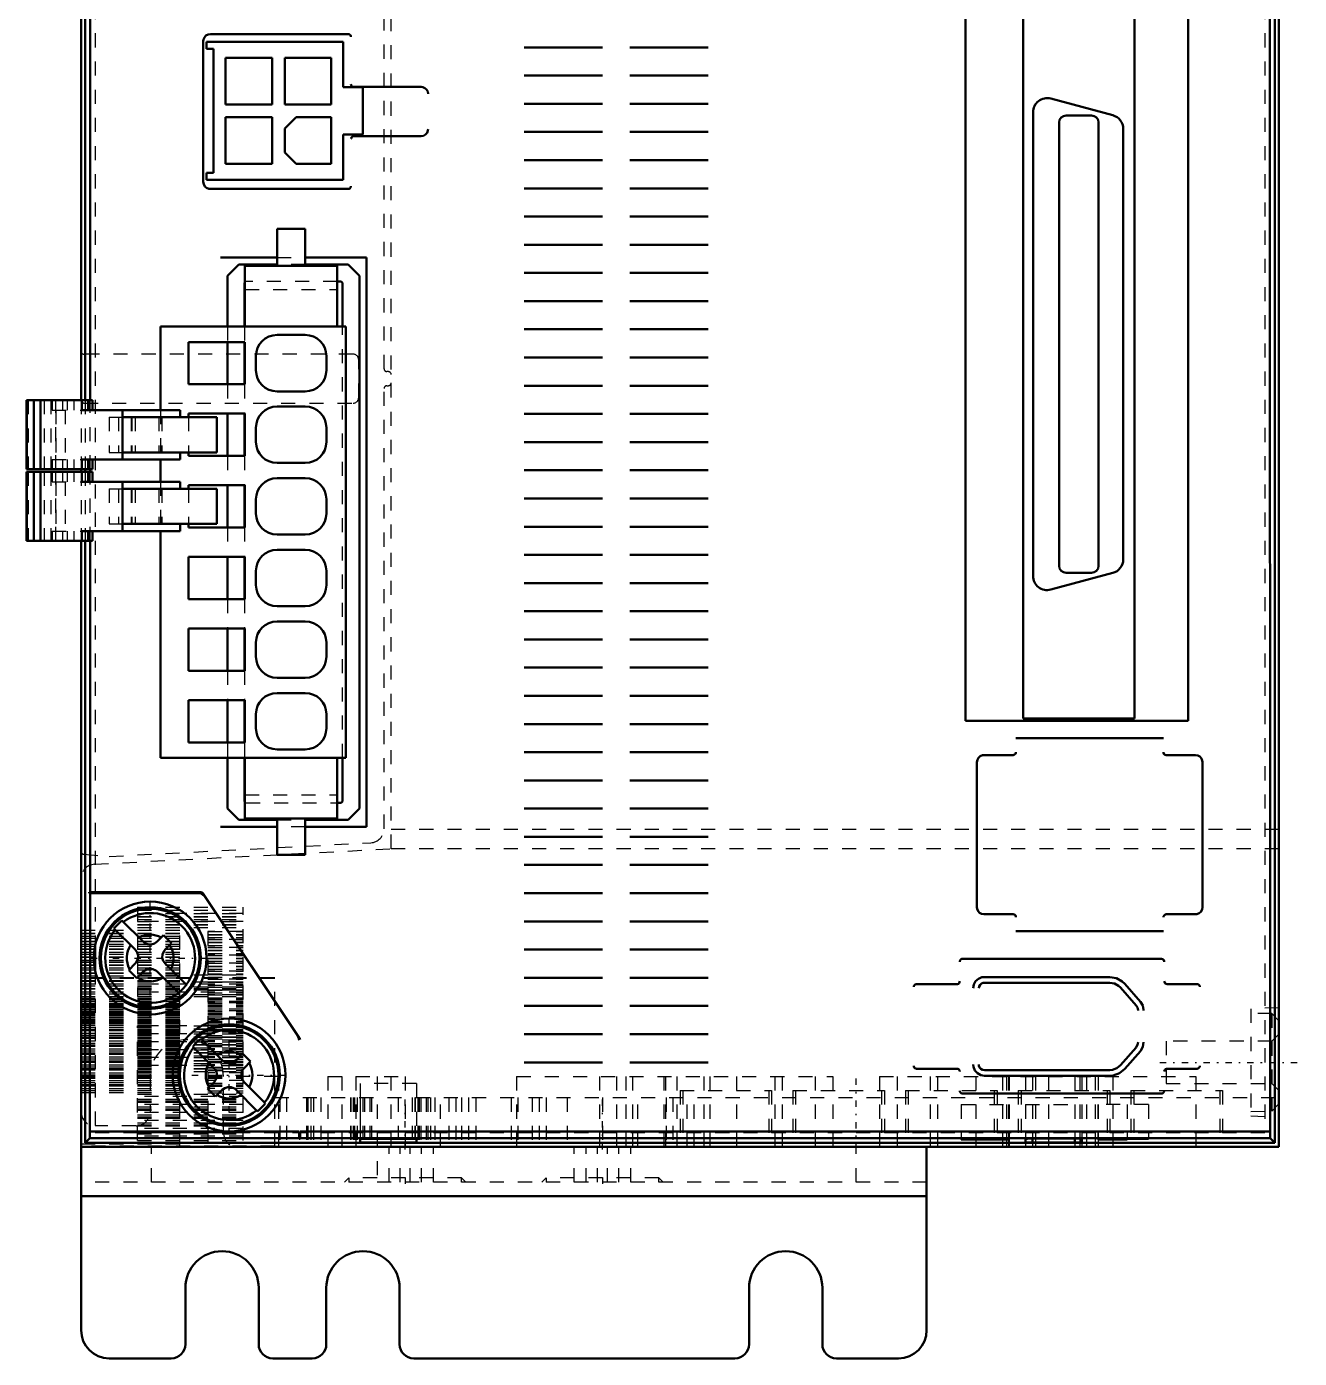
# Model space of a CAD drawing. Header units: millimetres. Extents: x 0 to 304, y 0 to 394.
# Drawn here: x 0 to 90.3, y 214.2 to 308.6 of the extents above; entities that cross this region are included whole.
import ezdxf

# ---------------------------------------------------------------- set-up
doc = ezdxf.new("R2010")
doc.units = ezdxf.units.MM
doc.linetypes.add('Center', pattern=[1.5, 0.45, -0.5, 0.05, -0.5])
doc.linetypes.add('Dashed', pattern=[2, 1, -1])
for name, color, linetype, lineweight in [('AM_4', 7, 'Continuous', 50), ('AM_6', 2, 'Continuous', 35), ('AM_7', 7, 'Center', 25), ('AM_9', 6, 'Dashed', 25)]:
    doc.layers.add(name, color=color, linetype=linetype, lineweight=lineweight)

# ---------------------------------------------------------------- blocks, each defined once
blk = doc.blocks.new('3_MDDLN45SE_0_in_MDDLN45SE_1100')
at = {"layer": 'AM_4'}
for p, q in [((3.866, 392.159), (3.866, 282.129)), ((4.162, 378.863), (4.162, 282.129)), ((88.57, 378.863), (88.57, 229.455)), ((88.866, 379.159), (88.866, 229.159)), ((4.52, 282.129), (4.511, 353.722)), ((88.221, 353.722), (88.235, 230.261)), ((66.626, 259.382), (66.626, 312.882)), ((82.426, 312.882), (82.426, 259.382)), ((70.716, 312.339), (70.716, 259.559)), ((78.616, 259.559), (78.616, 312.339)), ((22.816, 308.104), (13.038, 308.104)), ((12.538, 307.604), (12.538, 297.614)), ((22.466, 307.559), (12.766, 307.559)), ((12.766, 307.559), (12.766, 307.059)), ((12.766, 307.059), (13.266, 307.059)), ((13.266, 307.059), (13.266, 298.259)), ((22.466, 304.349), (22.466, 307.559)), ((40.856, 307.159), (35.316, 307.159)), ((48.356, 307.159), (42.816, 307.159)), ((14.116, 306.409), (14.116, 303.109)), ((17.416, 306.409), (14.116, 306.409)), ((17.416, 303.109), (17.416, 306.409)), ((21.616, 306.409), (18.316, 306.409)), ((18.316, 306.409), (18.316, 303.109)), ((21.616, 303.109), (21.616, 306.409)), ((35.316, 305.159), (40.856, 305.159)), ((42.816, 305.159), (48.356, 305.159)), ((23.866, 304.349), (22.466, 304.349)), ((27.994, 304.354), (23.216, 304.354)), ((23.866, 300.969), (23.866, 304.349)), ((77.075, 302.343), (72.675, 303.522)), ((14.116, 303.109), (17.416, 303.109)), ((18.316, 303.109), (21.616, 303.109)), ((40.856, 303.159), (35.316, 303.159)), ((48.356, 303.159), (42.816, 303.159)), ((71.416, 302.556), (71.416, 269.662)), ((75.566, 302.329), (73.766, 302.329)), ((14.116, 302.209), (14.116, 298.909)), ((17.416, 302.209), (14.116, 302.209)), ((17.416, 298.909), (17.416, 302.209)), ((19.116, 302.209), (18.316, 301.409)), ((18.316, 301.409), (18.316, 299.709)), ((21.616, 302.209), (19.116, 302.209)), ((21.616, 298.909), (21.616, 302.209)), ((73.266, 301.829), (73.266, 270.389)), ((76.066, 270.389), (76.066, 301.829)), ((77.816, 270.841), (77.816, 301.377)), ((22.466, 297.759), (22.466, 300.969)), ((22.466, 300.969), (23.866, 300.969)), ((23.216, 300.863), (27.994, 300.863)), ((35.316, 301.159), (40.856, 301.159)), ((42.816, 301.159), (48.356, 301.159)), ((18.316, 299.709), (19.116, 298.909)), ((14.116, 298.909), (17.416, 298.909)), ((19.116, 298.909), (21.616, 298.909)), ((40.856, 299.159), (35.316, 299.159)), ((48.356, 299.159), (42.816, 299.159)), ((13.266, 298.259), (12.766, 298.259)), ((12.766, 298.259), (12.766, 297.759)), ((12.766, 297.759), (22.466, 297.759)), ((13.038, 297.114), (22.816, 297.114)), ((35.316, 297.159), (40.856, 297.159)), ((42.816, 297.159), (48.356, 297.159)), ((40.856, 295.159), (35.316, 295.159)), ((48.356, 295.159), (42.816, 295.159)), ((17.771, 294.279), (17.771, 291.657)), ((17.771, 294.279), (19.771, 294.279)), ((19.771, 294.279), (19.771, 291.657)), ((35.316, 293.159), (40.856, 293.159)), ((42.816, 293.159), (48.356, 293.159)), ((13.766, 292.259), (17.771, 292.259)), ((19.771, 292.259), (24.116, 292.259)), ((24.116, 292.259), (24.116, 251.859)), ((15.066, 291.759), (14.266, 290.959)), ((17.771, 291.759), (15.066, 291.759)), ((15.496, 291.657), (22.046, 291.657)), ((15.496, 291.657), (15.496, 287.359)), ((22.816, 291.759), (19.771, 291.759)), ((22.046, 291.657), (22.046, 287.359)), ((23.616, 290.959), (22.816, 291.759)), ((40.856, 291.159), (35.316, 291.159)), ((48.356, 291.159), (42.816, 291.159)), ((14.266, 290.959), (14.266, 287.359)), ((15.496, 290.489), (15.466, 290.459)), ((15.466, 290.459), (15.466, 287.359)), ((22.316, 290.559), (22.046, 290.559)), ((22.416, 290.459), (22.316, 290.559)), ((22.416, 287.359), (22.416, 290.459)), ((23.616, 253.159), (23.616, 290.959)), ((35.316, 289.159), (40.856, 289.159)), ((42.816, 289.159), (48.356, 289.159)), ((9.496, 287.359), (9.496, 281.429)), ((22.646, 287.359), (9.496, 287.359)), ((22.646, 256.759), (22.646, 287.359)), ((15.496, 286.259), (11.496, 286.259)), ((11.496, 286.259), (11.496, 283.259)), ((14.266, 286.259), (14.266, 283.259)), ((15.466, 286.259), (15.466, 283.259)), ((15.496, 283.259), (15.496, 286.259)), ((19.771, 286.759), (17.771, 286.759)), ((40.856, 287.159), (35.316, 287.159)), ((48.356, 287.159), (42.816, 287.159)), ((16.271, 285.259), (16.271, 284.259)), ((21.271, 284.259), (21.271, 285.259)), ((35.316, 285.159), (40.856, 285.159)), ((42.816, 285.159), (48.356, 285.159)), ((11.496, 283.259), (15.496, 283.259)), ((17.771, 282.759), (19.771, 282.759)), ((40.856, 283.159), (35.316, 283.159)), ((48.356, 283.159), (42.816, 283.159)), ((0, 282.129), (0, 277.229)), ((0, 282.129), (4.665, 282.129)), ((0.017, 282.129), (0.017, 277.229)), ((0.506, 282.129), (0.506, 277.229)), ((0.994, 282.129), (0.994, 277.229)), ((3.908, 282.129), (3.908, 281.429)), ((4.358, 282.129), (4.358, 281.429)), ((4.458, 282.129), (4.458, 281.429)), ((4.665, 281.429), (4.665, 282.129)), ((19.771, 281.679), (17.771, 281.679)), ((3.908, 281.429), (10.884, 281.429)), ((6.799, 281.429), (6.799, 277.929)), ((6.799, 280.929), (13.496, 280.929)), ((10.884, 281.429), (10.884, 280.929)), ((15.496, 281.179), (11.496, 281.179)), ((11.496, 281.179), (11.496, 280.929)), ((13.496, 280.929), (13.496, 278.429)), ((13.496, 280.929), (13.496, 278.429)), ((14.266, 281.179), (14.266, 278.179)), ((15.466, 281.179), (15.466, 278.179)), ((15.496, 278.179), (15.496, 281.179)), ((35.316, 281.159), (40.856, 281.159)), ((42.816, 281.159), (48.356, 281.159)), ((16.271, 280.179), (16.271, 279.179)), ((21.271, 279.179), (21.271, 280.179)), ((40.856, 279.159), (35.316, 279.159)), ((48.356, 279.159), (42.816, 279.159)), ((3.908, 277.929), (10.884, 277.929)), ((3.908, 277.929), (3.908, 277.229)), ((4.358, 277.929), (4.358, 277.229)), ((4.458, 277.929), (4.458, 277.229)), ((4.665, 277.229), (4.665, 277.929)), ((6.799, 278.429), (13.496, 278.429)), ((9.496, 277.929), (9.496, 276.349)), ((10.884, 278.429), (10.884, 277.929)), ((11.496, 278.429), (11.496, 278.179)), ((11.496, 278.179), (15.496, 278.179)), ((0, 277.229), (4.665, 277.229)), ((0, 277.049), (0, 272.149)), ((0, 277.049), (4.665, 277.049)), ((0.017, 277.049), (0.017, 272.149)), ((0.506, 277.049), (0.506, 272.149)), ((0.994, 277.049), (0.994, 272.149)), ((3.866, 277.229), (3.866, 277.049)), ((3.908, 277.049), (3.908, 276.349)), ((4.162, 277.229), (4.162, 277.049)), ((4.358, 277.049), (4.358, 276.349)), ((4.458, 277.049), (4.458, 276.349)), ((4.519, 277.049), (4.519, 277.229)), ((4.665, 276.349), (4.665, 277.049)), ((17.771, 277.679), (19.771, 277.679)), ((35.316, 277.159), (40.856, 277.159)), ((42.816, 277.159), (48.356, 277.159)), ((3.908, 276.349), (10.884, 276.349)), ((6.799, 276.349), (6.799, 272.849)), ((10.884, 276.349), (10.884, 275.849)), ((15.496, 276.099), (11.496, 276.099)), ((11.496, 276.099), (11.496, 275.849)), ((14.266, 276.099), (14.266, 273.099)), ((15.466, 276.099), (15.466, 273.099)), ((15.496, 273.099), (15.496, 276.099)), ((19.771, 276.599), (17.771, 276.599)), ((6.799, 275.849), (13.496, 275.849)), ((13.496, 275.849), (13.496, 273.349)), ((13.496, 275.849), (13.496, 273.349)), ((16.271, 275.099), (16.271, 274.099)), ((21.271, 274.099), (21.271, 275.099)), ((40.856, 275.159), (35.316, 275.159)), ((48.356, 275.159), (42.816, 275.159)), ((6.799, 273.349), (13.496, 273.349)), ((10.884, 273.349), (10.884, 272.849)), ((11.496, 273.349), (11.496, 273.099)), ((11.496, 273.099), (15.496, 273.099)), ((35.316, 273.159), (40.856, 273.159)), ((42.816, 273.159), (48.356, 273.159)), ((0, 272.149), (4.665, 272.149)), ((3.866, 272.149), (3.866, 216.159)), ((3.908, 272.849), (10.884, 272.849)), ((3.908, 272.849), (3.908, 272.149)), ((4.162, 272.149), (4.162, 229.455)), ((4.358, 272.849), (4.358, 272.149)), ((4.458, 272.849), (4.458, 272.149)), ((4.507, 247.229), (4.518, 272.149)), ((4.665, 272.149), (4.665, 272.849)), ((9.496, 272.849), (9.496, 256.759)), ((17.771, 272.599), (19.771, 272.599)), ((19.771, 271.519), (17.771, 271.519)), ((40.856, 271.159), (35.316, 271.159)), ((48.356, 271.159), (42.816, 271.159)), ((15.496, 271.019), (11.496, 271.019)), ((11.496, 271.019), (11.496, 268.019)), ((14.266, 271.019), (14.266, 268.019)), ((15.466, 271.019), (15.466, 268.019)), ((15.496, 268.019), (15.496, 271.019)), ((16.271, 270.019), (16.271, 269.019)), ((21.271, 269.019), (21.271, 270.019)), ((72.675, 268.696), (77.075, 269.875)), ((73.766, 269.889), (75.566, 269.889)), ((35.316, 269.159), (40.856, 269.159)), ((42.816, 269.159), (48.356, 269.159)), ((11.496, 268.019), (15.496, 268.019)), ((17.771, 267.519), (19.771, 267.519)), ((19.771, 266.439), (17.771, 266.439)), ((40.856, 267.159), (35.316, 267.159)), ((48.356, 267.159), (42.816, 267.159)), ((15.496, 265.939), (11.496, 265.939)), ((11.496, 265.939), (11.496, 262.939)), ((14.266, 265.939), (14.266, 262.939)), ((15.466, 265.939), (15.466, 262.939)), ((15.496, 262.939), (15.496, 265.939)), ((16.271, 264.939), (16.271, 263.939)), ((21.271, 263.939), (21.271, 264.939)), ((35.316, 265.159), (40.856, 265.159)), ((42.816, 265.159), (48.356, 265.159)), ((11.496, 262.939), (15.496, 262.939)), ((40.856, 263.159), (35.316, 263.159)), ((48.356, 263.159), (42.816, 263.159)), ((17.771, 262.439), (19.771, 262.439)), ((15.496, 260.859), (11.496, 260.859)), ((11.496, 260.859), (11.496, 257.859)), ((14.266, 260.859), (14.266, 257.859)), ((15.466, 260.859), (15.466, 257.859)), ((15.496, 257.859), (15.496, 260.859)), ((19.771, 261.359), (17.771, 261.359)), ((35.316, 261.159), (40.856, 261.159)), ((42.816, 261.159), (48.356, 261.159)), ((16.271, 259.859), (16.271, 258.859)), ((21.271, 258.859), (21.271, 259.859)), ((40.856, 259.159), (35.316, 259.159)), ((48.356, 259.159), (42.816, 259.159)), ((82.426, 259.382), (66.626, 259.382)), ((70.716, 259.559), (78.616, 259.559)), ((70.206, 258.159), (80.666, 258.159)), ((11.496, 257.859), (15.496, 257.859)), ((17.771, 257.359), (19.771, 257.359)), ((35.316, 257.159), (40.856, 257.159)), ((42.816, 257.159), (48.356, 257.159)), ((9.496, 256.759), (22.646, 256.759)), ((14.266, 256.759), (14.266, 253.159)), ((15.466, 256.759), (15.466, 253.659)), ((15.496, 256.759), (15.496, 252.457)), ((22.046, 256.759), (22.046, 252.457)), ((22.416, 253.659), (22.416, 256.759)), ((67.436, 246.159), (67.436, 256.459)), ((67.936, 256.959), (70.006, 256.959)), ((80.866, 256.959), (82.936, 256.959)), ((83.436, 256.459), (83.436, 246.159)), ((40.856, 255.159), (35.316, 255.159)), ((48.356, 255.159), (42.816, 255.159)), ((15.466, 253.659), (15.496, 253.629)), ((22.046, 253.559), (22.316, 253.559)), ((22.316, 253.559), (22.416, 253.659)), ((14.266, 253.159), (15.066, 252.359)), ((15.066, 252.359), (17.771, 252.359)), ((15.496, 252.457), (22.046, 252.457)), ((17.771, 252.457), (17.771, 249.879)), ((19.771, 252.457), (19.771, 249.879)), ((19.771, 252.359), (22.816, 252.359)), ((22.816, 252.359), (23.616, 253.159)), ((35.316, 253.159), (40.856, 253.159)), ((42.816, 253.159), (48.356, 253.159)), ((17.771, 251.859), (13.766, 251.859)), ((24.116, 251.859), (19.771, 251.859)), ((40.856, 251.159), (35.316, 251.159)), ((48.356, 251.159), (42.816, 251.159)), ((17.771, 249.879), (19.771, 249.879)), ((35.316, 249.159), (40.856, 249.159)), ((42.816, 249.159), (48.356, 249.159)), ((4.435, 247.229), (4.435, 247.159)), ((4.435, 247.229), (12.358, 247.229)), ((12.198, 247.159), (4.435, 247.159)), ((4.497, 230.261), (4.507, 247.159)), ((12.525, 247.14), (19.371, 236.899)), ((19.25, 237.01), (12.614, 246.937)), ((40.856, 247.159), (35.316, 247.159)), ((48.356, 247.159), (42.816, 247.159)), ((70.006, 245.659), (67.936, 245.659)), ((82.936, 245.659), (80.866, 245.659)), ((6.761, 245.23), (6.196, 244.664)), ((6.761, 245.23), (8.271, 243.72)), ((35.316, 245.159), (40.856, 245.159)), ((42.816, 245.159), (48.356, 245.159)), ((7.706, 243.154), (6.196, 244.664)), ((9.261, 243.72), (9.721, 244.179)), ((10.287, 243.614), (9.721, 244.179)), ((80.666, 244.459), (70.206, 244.459)), ((4.866, 241.67), (4.866, 243.448)), ((10.287, 243.614), (9.827, 243.154)), ((40.856, 243.159), (35.316, 243.159)), ((48.356, 243.159), (42.816, 243.159)), ((7.706, 242.164), (7.246, 241.704)), ((11.337, 240.654), (9.827, 242.164)), ((66.416, 242.499), (80.529, 242.499)), ((7.246, 241.704), (7.812, 241.139)), ((7.812, 241.139), (8.271, 241.598)), ((9.261, 241.598), (10.771, 240.088)), ((35.316, 241.159), (40.856, 241.159)), ((42.816, 241.159), (48.356, 241.159)), ((67.966, 241.209), (76.866, 241.209)), ((10.771, 240.088), (11.069, 240.351)), ((11.069, 240.351), (11.337, 240.654)), ((63.157, 240.709), (66.016, 240.709)), ((67.966, 240.809), (76.867, 240.809)), ((77.62, 240.467), (78.73, 239.196)), ((77.921, 240.73), (79.031, 239.46)), ((80.929, 240.709), (83.057, 240.709)), ((40.856, 239.159), (35.316, 239.159)), ((48.356, 239.159), (42.816, 239.159)), ((35.316, 237.159), (40.856, 237.159)), ((42.816, 237.159), (48.356, 237.159)), ((13.306, 234.754), (11.796, 236.264)), ((12.361, 236.83), (13.871, 235.32)), ((78.73, 236.222), (77.62, 234.951)), ((14.861, 235.32), (15.321, 235.779)), ((15.887, 235.214), (15.321, 235.779)), ((79.031, 235.958), (77.921, 234.688)), ((15.887, 235.214), (15.427, 234.754)), ((40.856, 235.159), (35.316, 235.159)), ((48.356, 235.159), (42.816, 235.159)), ((66.016, 234.709), (63.157, 234.709)), ((76.867, 234.609), (67.966, 234.609)), ((83.057, 234.709), (80.929, 234.709)), ((13.306, 233.764), (12.846, 233.304)), ((15.427, 233.764), (16.937, 232.254)), ((76.866, 234.209), (67.966, 234.209)), ((12.846, 233.304), (13.412, 232.739)), ((13.412, 232.739), (13.871, 233.198)), ((16.371, 231.688), (14.861, 233.198)), ((80.529, 232.946), (66.416, 232.946)), ((4.162, 229.455), (4.488, 229.781)), ((19.334, 229.781), (4.488, 229.781)), ((14.233, 230.261), (4.497, 230.261)), ((19.334, 230.261), (14.499, 230.261)), ((19.334, 229.728), (19.334, 230.261)), ((19.334, 229.728), (19.404, 229.728)), ((19.404, 230.261), (19.404, 229.728)), ((88.235, 230.261), (19.404, 230.261)), ((88.244, 229.781), (19.404, 229.781)), ((27.657, 229.729), (23.657, 229.729)), ((23.657, 229.729), (23.657, 229.476)), ((27.657, 229.729), (27.657, 229.476)), ((66.327, 229.747), (66.327, 229.725)), ((66.327, 229.747), (69.707, 229.747)), ((69.707, 229.725), (66.327, 229.725)), ((66.327, 229.709), (66.327, 229.686)), ((66.327, 229.709), (69.707, 229.709)), ((69.707, 229.686), (66.327, 229.686)), ((69.707, 229.747), (69.707, 229.725)), ((69.707, 229.709), (69.707, 229.686)), ((70.875, 229.738), (70.875, 229.485)), ((71.375, 229.747), (71.375, 229.476)), ((74.375, 229.747), (71.375, 229.747)), ((74.375, 229.747), (74.375, 229.476)), ((74.875, 229.485), (74.875, 229.738)), ((79.606, 229.747), (76.025, 229.747)), ((76.025, 229.747), (76.025, 229.725)), ((76.025, 229.725), (79.606, 229.725)), ((78.106, 229.715), (76.025, 229.715)), ((76.025, 229.715), (76.025, 229.692)), ((76.025, 229.692), (78.106, 229.692)), ((78.106, 229.715), (78.106, 229.692)), ((79.606, 229.747), (79.606, 229.725)), ((88.244, 229.781), (88.57, 229.455)), ((88.866, 229.159), (3.866, 229.159)), ((88.57, 229.455), (4.162, 229.455)), ((23.657, 229.476), (27.657, 229.476)), ((63.866, 229.159), (63.866, 216.159)), ((71.375, 229.476), (74.375, 229.476)), ((63.866, 225.659), (3.866, 225.659)), ((11.266, 215.159), (11.266, 219.159)), ((16.466, 219.159), (16.466, 215.159)), ((21.266, 215.159), (21.266, 219.159)), ((26.466, 219.159), (26.466, 215.159)), ((51.266, 215.159), (51.266, 219.159)), ((56.466, 219.159), (56.466, 215.159)), ((10.266, 214.159), (5.866, 214.159)), ((20.266, 214.159), (17.466, 214.159)), ((50.266, 214.159), (27.466, 214.159)), ((61.866, 214.159), (57.466, 214.159))]:
    blk.add_line(p, q, dxfattribs=at)
for points in [[(13.038, 308.104), (12.873, 308.076), (12.726, 307.994), (12.614, 307.869), (12.55, 307.714), (12.538, 307.604)], [(23.016, 307.904), (23.005, 307.97), (22.972, 308.029), (22.922, 308.074), (22.86, 308.099), (22.816, 308.104)], [(23.016, 304.554), (23.028, 304.488), (23.06, 304.43), (23.11, 304.385), (23.172, 304.359), (23.216, 304.354)], [(28.494, 303.854), (28.466, 304.02), (28.385, 304.167), (28.259, 304.278), (28.104, 304.342), (27.994, 304.354)], [(23.216, 300.863), (23.15, 300.852), (23.091, 300.82), (23.047, 300.77), (23.021, 300.707), (23.016, 300.663)], [(27.994, 300.863), (28.16, 300.892), (28.307, 300.973), (28.418, 301.098), (28.482, 301.254), (28.494, 301.363)], [(12.538, 297.614), (12.566, 297.448), (12.648, 297.302), (12.773, 297.19), (12.928, 297.126), (13.038, 297.114)], [(22.816, 297.114), (22.882, 297.125), (22.941, 297.158), (22.986, 297.208), (23.011, 297.27), (23.016, 297.314)], [(70.206, 257.159), (70.195, 257.093), (70.162, 257.034), (70.112, 256.989), (70.05, 256.964), (70.006, 256.959)], [(80.866, 256.959), (80.8, 256.97), (80.741, 257.003), (80.697, 257.053), (80.671, 257.115), (80.666, 257.159)], [(67.436, 256.459), (67.464, 256.625), (67.546, 256.771), (67.671, 256.883), (67.827, 256.947), (67.936, 256.959)], [(82.936, 256.959), (83.102, 256.931), (83.249, 256.849), (83.36, 256.724), (83.424, 256.569), (83.436, 256.459)], [(12.198, 247.159), (12.363, 247.131), (12.51, 247.05), (12.614, 246.937)], [(12.358, 247.229), (12.425, 247.218), (12.483, 247.185), (12.525, 247.14)], [(67.936, 245.659), (67.771, 245.687), (67.624, 245.768), (67.512, 245.894), (67.448, 246.049), (67.436, 246.159)], [(70.006, 245.659), (70.072, 245.648), (70.131, 245.615), (70.176, 245.565), (70.201, 245.503), (70.206, 245.459)], [(80.666, 245.459), (80.678, 245.525), (80.71, 245.584), (80.76, 245.629), (80.822, 245.654), (80.866, 245.659)], [(83.436, 246.159), (83.408, 245.993), (83.327, 245.847), (83.201, 245.735), (83.046, 245.671), (82.936, 245.659)], [(7.706, 243.154), (7.841, 242.962), (7.906, 242.737), (7.893, 242.502), (7.802, 242.285), (7.706, 242.164)], [(9.261, 243.72), (9.07, 243.584), (8.844, 243.519), (8.609, 243.532), (8.393, 243.623), (8.271, 243.72)], [(9.827, 242.164), (9.691, 242.355), (9.626, 242.581), (9.64, 242.816), (9.73, 243.033), (9.827, 243.154)], [(66.216, 242.299), (66.228, 242.365), (66.26, 242.424), (66.31, 242.468), (66.372, 242.494), (66.416, 242.499)], [(80.529, 242.499), (80.595, 242.487), (80.654, 242.455), (80.699, 242.405), (80.724, 242.343), (80.729, 242.299)], [(8.271, 241.598), (8.5, 241.751), (8.73, 241.802), (8.963, 241.775), (9.174, 241.672), (9.261, 241.598)], [(66.216, 240.909), (66.205, 240.843), (66.172, 240.784), (66.122, 240.739), (66.06, 240.714), (66.016, 240.709)], [(67.166, 240.409), (67.211, 240.674), (67.342, 240.909), (67.543, 241.088), (67.791, 241.19), (67.966, 241.209)], [(76.866, 241.209), (77.33, 241.13), (77.741, 240.903), (77.921, 240.73)], [(80.929, 240.709), (80.863, 240.72), (80.804, 240.753), (80.76, 240.803), (80.734, 240.865), (80.729, 240.909)], [(62.957, 240.509), (62.969, 240.575), (63.001, 240.634), (63.051, 240.679), (63.113, 240.704), (63.157, 240.709)], [(67.566, 240.409), (67.589, 240.541), (67.654, 240.659), (67.754, 240.748), (67.879, 240.799), (67.966, 240.809)], [(76.867, 240.809), (77.198, 240.753), (77.491, 240.59), (77.62, 240.467)], [(83.057, 240.709), (83.123, 240.698), (83.182, 240.665), (83.227, 240.615), (83.252, 240.553), (83.257, 240.509)], [(78.73, 239.196), (78.827, 239.039), (78.866, 238.858), (78.866, 238.834)], [(79.031, 239.46), (79.198, 239.187), (79.265, 238.876), (79.266, 238.834)], [(19.25, 237.01), (19.318, 236.856), (19.334, 236.732)], [(19.371, 236.899), (19.398, 236.838), (19.404, 236.788)], [(78.866, 236.584), (78.835, 236.401), (78.746, 236.24), (78.73, 236.222)], [(79.266, 236.584), (79.213, 236.269), (79.058, 235.99), (79.031, 235.958)], [(14.861, 235.32), (14.67, 235.184), (14.444, 235.119), (14.209, 235.132), (13.993, 235.223), (13.871, 235.32)], [(13.306, 234.754), (13.441, 234.563), (13.506, 234.337), (13.493, 234.102), (13.403, 233.885), (13.306, 233.764)], [(15.427, 233.764), (15.291, 233.955), (15.226, 234.181), (15.24, 234.416), (15.33, 234.633), (15.427, 234.754)], [(63.157, 234.709), (63.091, 234.72), (63.032, 234.753), (62.988, 234.803), (62.962, 234.865), (62.957, 234.909)], [(66.016, 234.709), (66.082, 234.698), (66.141, 234.665), (66.186, 234.615), (66.211, 234.553), (66.216, 234.509)], [(67.966, 234.209), (67.702, 234.254), (67.467, 234.384), (67.288, 234.585), (67.186, 234.833), (67.166, 235.009)], [(67.966, 234.609), (67.834, 234.632), (67.716, 234.697), (67.627, 234.797), (67.576, 234.921), (67.566, 235.009)], [(77.921, 234.688), (77.556, 234.391), (77.114, 234.231), (76.866, 234.209)], [(77.62, 234.951), (77.359, 234.739), (77.044, 234.625), (76.867, 234.609)], [(80.729, 234.509), (80.741, 234.575), (80.773, 234.634), (80.823, 234.679), (80.885, 234.704), (80.929, 234.709)], [(83.257, 234.909), (83.246, 234.843), (83.213, 234.784), (83.163, 234.739), (83.101, 234.714), (83.057, 234.709)], [(13.871, 233.198), (14.063, 233.334), (14.289, 233.399), (14.523, 233.386), (14.74, 233.295), (14.861, 233.198)], [(66.416, 232.946), (66.35, 232.957), (66.291, 232.99), (66.247, 233.04), (66.221, 233.102), (66.216, 233.146)], [(80.729, 233.146), (80.718, 233.08), (80.685, 233.021), (80.635, 232.976), (80.573, 232.951), (80.529, 232.946)], [(4.488, 229.781), (4.489, 229.784), (4.49, 229.79), (4.491, 229.8), (4.491, 229.814), (4.492, 229.832), (4.493, 229.853), (4.493, 229.877), (4.494, 229.904), (4.495, 229.934), (4.495, 229.966), (4.496, 230.002), (4.496, 230.039), (4.496, 230.078), (4.497, 230.118), (4.497, 230.16), (4.497, 230.203), (4.497, 230.246), (4.497, 230.261)], [(71.375, 229.747), (71.332, 229.747), (71.288, 229.747), (71.246, 229.747), (71.204, 229.746), (71.164, 229.746), (71.125, 229.746), (71.088, 229.745), (71.054, 229.745), (71.022, 229.744), (70.992, 229.744), (70.966, 229.743), (70.942, 229.743), (70.922, 229.742), (70.905, 229.741), (70.892, 229.741), (70.883, 229.74), (70.877, 229.739), (70.875, 229.738)], [(74.875, 229.738), (74.873, 229.739), (74.868, 229.74), (74.858, 229.741), (74.845, 229.741), (74.828, 229.742), (74.808, 229.743), (74.785, 229.743), (74.758, 229.744), (74.729, 229.744), (74.697, 229.745), (74.662, 229.745), (74.625, 229.746), (74.587, 229.746), (74.546, 229.746), (74.505, 229.747), (74.462, 229.747), (74.419, 229.747), (74.375, 229.747)], [(88.235, 230.261), (88.236, 230.218), (88.236, 230.175), (88.236, 230.133), (88.236, 230.092), (88.236, 230.052), (88.237, 230.014), (88.237, 229.978), (88.238, 229.945), (88.238, 229.914), (88.239, 229.886), (88.239, 229.86), (88.24, 229.838), (88.241, 229.82), (88.242, 229.805), (88.242, 229.793), (88.243, 229.786), (88.244, 229.782), (88.244, 229.781)], [(70.875, 229.485), (70.877, 229.484), (70.883, 229.483), (70.892, 229.482), (70.905, 229.482), (70.922, 229.481), (70.942, 229.48), (70.966, 229.48), (70.992, 229.479), (71.022, 229.478), (71.054, 229.478), (71.088, 229.477), (71.125, 229.477), (71.164, 229.477), (71.204, 229.476), (71.246, 229.476), (71.288, 229.476), (71.332, 229.476), (71.375, 229.476)], [(74.375, 229.476), (74.419, 229.476), (74.462, 229.476), (74.505, 229.476), (74.546, 229.476), (74.587, 229.477), (74.625, 229.477), (74.662, 229.477), (74.697, 229.478), (74.729, 229.478), (74.758, 229.479), (74.785, 229.48), (74.808, 229.48), (74.828, 229.481), (74.845, 229.482), (74.858, 229.482), (74.868, 229.483), (74.873, 229.484), (74.875, 229.485)]]:
    blk.add_lwpolyline(points, dxfattribs=at)
for centre, radius in [((8.766, 242.559), 4), ((8.766, 242.559), 3.6), ((8.766, 242.559), 3.5), ((14.366, 234.259), 4), ((14.366, 234.259), 3.6), ((14.366, 234.259), 3.5)]:
    blk.add_circle(centre, radius, dxfattribs=at)
for centre, radius, start, end in [((72.416, 302.556), 1, 75, 180), ((73.766, 301.829), 0.5, 90, 180), ((75.566, 301.829), 0.5, 0, 90), ((76.816, 301.377), 1, 0, 75), ((17.771, 285.259), 1.5, 90, 180), ((19.771, 285.259), 1.5, 0, 90), ((17.771, 284.259), 1.5, 180, 270), ((19.771, 284.259), 1.5, 270, 0), ((17.771, 280.179), 1.5, 90, 180), ((19.771, 280.179), 1.5, 0, 90), ((17.771, 279.179), 1.5, 180, 270), ((19.771, 279.179), 1.5, 270, 0), ((17.771, 275.099), 1.5, 90, 180), ((19.771, 275.099), 1.5, 0, 90), ((17.771, 274.099), 1.5, 180, 270), ((19.771, 274.099), 1.5, 270, 0), ((17.771, 270.019), 1.5, 90, 180), ((19.771, 270.019), 1.5, 0, 90), ((73.766, 270.389), 0.5, 180, 270), ((75.566, 270.389), 0.5, 270, 0), ((76.816, 270.841), 1, 285, 0), ((72.416, 269.662), 1, 180, 285), ((17.771, 269.019), 1.5, 180, 270), ((19.771, 269.019), 1.5, 270, 0), ((17.771, 264.939), 1.5, 90, 180), ((19.771, 264.939), 1.5, 0, 90), ((17.771, 263.939), 1.5, 180, 270), ((19.771, 263.939), 1.5, 270, 0), ((17.771, 259.859), 1.5, 90, 180), ((19.771, 259.859), 1.5, 0, 90), ((17.771, 258.859), 1.5, 180, 270), ((19.771, 258.859), 1.5, 270, 0), ((8.766, 242.559), 3.19, 323.48545, 126.51455), ((8.766, 242.559), 3.19, 140.92494, 316.21087), ((8.766, 242.559), 1.66, 61.47283, 118.52717), ((8.766, 242.559), 1.66, 146.44149, 208.52717), ((8.766, 242.559), 1.66, 331.47283, 33.55851), ((8.766, 242.559), 1.66, 236.44149, 303.55851), ((14.366, 234.259), 3.19, 322.20339, 127.79661), ((14.366, 234.259), 3.19, 142.20339, 307.79661), ((14.366, 234.259), 3.26, 127.95208, 142.04792), ((14.366, 234.259), 1.66, 58.94343, 121.05657), ((14.366, 234.259), 1.66, 148.94343, 211.05657), ((14.366, 234.259), 1.66, 328.94343, 31.05657), ((14.366, 234.259), 1.66, 238.94343, 301.05657), ((14.366, 234.259), 3.26, 307.95208, 322.04792), ((13.866, 219.159), 2.6, 0, 180), ((23.866, 219.159), 2.6, 0, 180), ((53.866, 219.159), 2.6, 0, 180), ((5.866, 216.159), 2, 180, 270), ((61.866, 216.159), 2, 270, 0), ((10.266, 215.159), 1, 270, 0), ((17.466, 215.159), 1, 180, 270), ((20.266, 215.159), 1, 270, 0), ((27.466, 215.159), 1, 180, 270), ((50.266, 215.159), 1, 270, 0), ((57.466, 215.159), 1, 180, 270)]:
    blk.add_arc(centre, radius, start, end, dxfattribs=at)
at = {"layer": 'AM_7'}
for p, q in [((8.766, 238.359), (8.766, 246.759)), ((4.566, 242.559), (12.966, 242.559)), ((14.366, 230.059), (14.366, 238.459)), ((58.866, 228.909), (58.866, 234.409)), ((80.416, 235.159), (90.316, 235.159)), ((10.166, 234.259), (18.566, 234.259)), ((26.866, 228.984), (26.866, 232.834)), ((40.866, 228.984), (40.866, 232.834)), ((26.866, 226.984), (26.866, 226.434)), ((40.866, 226.984), (40.866, 226.434))]:
    blk.add_line(p, q, dxfattribs=at)
at = {"layer": 'AM_9'}
for p, q in [((4.866, 378.159), (4.866, 243.448)), ((87.866, 378.159), (87.866, 230.159)), ((25.866, 250.312), (25.866, 370.057)), ((25.366, 284.359), (25.366, 323.959)), ((17.771, 292.259), (19.771, 292.259)), ((19.771, 291.759), (17.771, 291.759)), ((15.566, 290.559), (15.496, 290.489)), ((22.046, 290.559), (15.566, 290.559)), ((15.496, 289.979), (22.046, 289.979)), ((14.266, 287.359), (14.266, 286.259)), ((15.466, 287.359), (15.466, 286.259)), ((22.416, 256.759), (22.416, 287.359)), ((23.163, 285.398), (4.066, 285.398)), ((23.563, 282.321), (23.563, 284.998)), ((25.666, 284.159), (25.566, 284.159)), ((14.266, 283.259), (14.266, 281.179)), ((15.466, 283.259), (15.466, 281.179)), ((25.366, 251.735), (25.366, 282.959)), ((25.566, 283.159), (25.666, 283.159)), ((0.118, 282.129), (0.118, 277.229)), ((1.233, 282.129), (1.233, 277.229)), ((1.726, 282.129), (1.726, 277.229)), ((1.807, 282.129), (1.807, 281.429)), ((2.08, 277.229), (2.08, 282.129)), ((2.536, 282.129), (2.536, 281.429)), ((2.865, 282.129), (2.865, 281.429)), ((3.358, 282.129), (3.358, 281.429)), ((3.866, 282.129), (3.866, 277.229)), ((4.066, 281.921), (23.163, 281.921)), ((4.162, 282.129), (4.162, 277.229)), ((4.519, 277.229), (4.52, 282.129)), ((4.634, 282.129), (4.634, 281.429)), ((1.807, 281.429), (3.908, 281.429)), ((2.08, 281.429), (2.08, 277.929)), ((2.742, 281.429), (2.742, 277.929)), ((5.862, 280.929), (5.862, 278.429)), ((5.862, 280.929), (6.799, 280.929)), ((6.524, 280.929), (6.524, 278.429)), ((7.42, 280.929), (7.42, 278.429)), ((7.464, 280.929), (7.464, 278.429)), ((7.714, 280.929), (7.714, 278.429)), ((9.386, 280.929), (9.386, 278.429)), ((9.496, 281.429), (9.496, 277.929)), ((9.584, 280.929), (9.584, 278.429)), ((11.496, 280.929), (11.496, 278.429)), ((1.807, 277.929), (3.908, 277.929)), ((1.807, 277.929), (1.807, 277.229)), ((2.536, 277.929), (2.536, 277.229)), ((2.865, 277.929), (2.865, 277.229)), ((3.358, 277.929), (3.358, 277.229)), ((4.634, 277.929), (4.634, 277.229)), ((5.862, 278.429), (6.799, 278.429)), ((14.266, 278.179), (14.266, 276.099)), ((15.466, 278.179), (15.466, 276.099)), ((0.118, 277.049), (0.118, 272.149)), ((1.233, 277.049), (1.233, 272.149)), ((1.726, 277.049), (1.726, 272.149)), ((1.807, 277.049), (1.807, 276.349)), ((2.08, 272.149), (2.08, 277.049)), ((2.536, 277.049), (2.536, 276.349)), ((2.865, 277.049), (2.865, 276.349)), ((3.358, 277.049), (3.358, 276.349)), ((3.866, 277.049), (3.866, 272.149)), ((4.162, 277.049), (4.162, 272.149)), ((4.518, 272.149), (4.519, 277.049)), ((4.634, 277.049), (4.634, 276.349)), ((1.807, 276.349), (3.908, 276.349)), ((2.08, 276.349), (2.08, 272.849)), ((2.742, 276.349), (2.742, 272.849)), ((9.496, 276.349), (9.496, 272.849)), ((5.862, 275.849), (5.862, 273.349)), ((5.862, 275.849), (6.799, 275.849)), ((6.524, 275.849), (6.524, 273.349)), ((7.42, 275.849), (7.42, 273.349)), ((7.464, 275.849), (7.464, 273.349)), ((7.714, 275.849), (7.714, 273.349)), ((9.386, 275.849), (9.386, 273.349)), ((9.584, 275.849), (9.584, 273.349)), ((11.496, 275.849), (11.496, 273.349)), ((5.862, 273.349), (6.799, 273.349)), ((14.266, 273.099), (14.266, 271.019)), ((15.466, 273.099), (15.466, 271.019)), ((1.807, 272.849), (3.908, 272.849)), ((1.807, 272.849), (1.807, 272.149)), ((2.536, 272.849), (2.536, 272.149)), ((2.865, 272.849), (2.865, 272.149)), ((3.358, 272.849), (3.358, 272.149)), ((4.634, 272.849), (4.634, 272.149)), ((14.266, 268.019), (14.266, 265.939)), ((15.466, 268.019), (15.466, 265.939)), ((14.266, 262.939), (14.266, 260.859)), ((15.466, 262.939), (15.466, 260.859)), ((14.266, 257.859), (14.266, 256.759)), ((15.466, 257.859), (15.466, 256.759)), ((15.496, 254.135), (22.046, 254.135)), ((15.496, 253.629), (15.566, 253.559)), ((15.566, 253.559), (22.046, 253.559)), ((17.771, 252.359), (19.771, 252.359)), ((19.771, 251.859), (17.771, 251.859)), ((88.866, 251.686), (25.866, 251.686)), ((5.866, 249.764), (24.419, 250.736)), ((4.049, 249.923), (5.866, 249.764)), ((4.814, 249.209), (25.866, 250.312)), ((88.866, 250.312), (25.866, 250.312)), ((7.866, 246.159), (15.366, 246.159)), ((7.866, 246.159), (7.866, 242.876)), ((7.866, 245.959), (15.366, 245.959)), ((15.366, 245.711), (7.866, 245.711)), ((7.866, 245.709), (15.366, 245.709)), ((15.366, 229.612), (15.366, 246.159)), ((7.866, 245.511), (15.366, 245.511)), ((7.866, 245.485), (15.366, 245.485)), ((7.866, 245.287), (15.366, 245.287)), ((15.366, 245.149), (7.866, 245.149)), ((7.866, 245.147), (15.366, 245.147)), ((7.866, 244.949), (15.366, 244.949)), ((7.866, 244.922), (15.366, 244.922)), ((7.866, 244.724), (15.366, 244.724)), ((10.866, 244.504), (3.866, 244.504)), ((10.866, 244.502), (3.866, 244.502)), ((10.866, 244.304), (3.866, 244.304)), ((10.866, 244.277), (3.866, 244.277)), ((10.866, 244.079), (3.866, 244.079)), ((10.866, 243.941), (3.866, 243.941)), ((10.866, 243.94), (3.866, 243.94)), ((10.866, 243.741), (3.866, 243.741)), ((10.866, 229.159), (10.866, 244.504)), ((15.366, 244.438), (12.866, 244.438)), ((12.866, 244.438), (12.866, 229.159)), ((12.866, 244.436), (15.366, 244.436)), ((12.866, 244.238), (15.366, 244.238)), ((12.866, 244.211), (15.366, 244.211)), ((12.866, 244.013), (15.366, 244.013)), ((15.366, 243.875), (12.866, 243.875)), ((12.866, 243.873), (15.366, 243.873)), ((10.866, 243.715), (3.866, 243.715)), ((10.866, 243.517), (3.866, 243.517)), ((10.866, 243.379), (3.866, 243.379)), ((10.866, 243.377), (3.866, 243.377)), ((10.866, 243.179), (3.866, 243.179)), ((10.866, 243.152), (3.866, 243.152)), ((10.866, 242.954), (3.866, 242.954)), ((10.866, 242.817), (3.866, 242.817)), ((10.866, 242.815), (3.866, 242.815)), ((12.866, 243.675), (15.366, 243.675)), ((12.866, 243.649), (15.366, 243.649)), ((12.866, 243.451), (15.366, 243.451)), ((15.366, 243.313), (12.866, 243.313)), ((12.866, 243.311), (15.366, 243.311)), ((12.866, 243.113), (15.366, 243.113)), ((12.866, 243.086), (15.366, 243.086)), ((12.866, 242.888), (15.366, 242.888)), ((10.866, 242.617), (3.866, 242.617)), ((10.866, 242.59), (3.866, 242.59)), ((10.866, 242.392), (3.866, 242.392)), ((10.866, 242.255), (3.866, 242.255)), ((10.866, 242.253), (3.866, 242.253)), ((10.866, 242.055), (3.866, 242.055)), ((10.866, 242.028), (3.866, 242.028)), ((7.866, 242.438), (7.866, 239.83)), ((15.366, 242.751), (12.866, 242.751)), ((12.866, 242.749), (15.366, 242.749)), ((12.866, 242.551), (15.366, 242.551)), ((12.866, 242.524), (15.366, 242.524)), ((12.866, 242.326), (15.366, 242.326)), ((15.366, 242.189), (12.866, 242.189)), ((12.866, 242.187), (15.366, 242.187)), ((12.866, 241.989), (15.366, 241.989)), ((12.866, 241.962), (15.366, 241.962)), ((10.866, 241.83), (3.866, 241.83)), ((10.866, 241.693), (3.866, 241.693)), ((10.866, 241.691), (3.866, 241.691)), ((10.866, 241.493), (3.866, 241.493)), ((10.866, 241.466), (3.866, 241.466)), ((10.866, 241.268), (3.866, 241.268)), ((17.603, 241.159), (3.866, 241.159)), ((10.866, 241.131), (3.866, 241.131)), ((10.866, 241.129), (3.866, 241.129)), ((17.603, 241.11), (3.866, 241.11)), ((10.866, 240.931), (3.866, 240.931)), ((4.866, 241.67), (4.866, 230.159)), ((7.866, 241.359), (15.366, 241.359)), ((12.866, 241.764), (15.366, 241.764)), ((15.366, 241.627), (12.866, 241.627)), ((12.866, 241.625), (15.366, 241.625)), ((12.866, 241.427), (15.366, 241.427)), ((12.866, 241.4), (15.366, 241.4)), ((12.866, 241.202), (15.366, 241.202)), ((15.366, 241.065), (12.866, 241.065)), ((12.866, 241.063), (15.366, 241.063)), ((17.603, 229.159), (17.603, 241.159)), ((10.866, 240.904), (3.866, 240.904)), ((10.866, 240.706), (3.866, 240.706)), ((10.866, 240.568), (3.866, 240.568)), ((10.866, 240.567), (3.866, 240.567)), ((10.866, 240.368), (3.866, 240.368)), ((10.866, 240.342), (3.866, 240.342)), ((10.866, 240.144), (3.866, 240.144)), ((10.866, 240.006), (3.866, 240.006)), ((10.866, 240.004), (3.866, 240.004)), ((7.866, 240.862), (15.366, 240.862)), ((15.366, 240.693), (7.866, 240.693)), ((7.866, 240.525), (15.366, 240.525)), ((7.866, 240.392), (15.366, 240.392)), ((7.866, 240.3), (15.366, 240.3)), ((15.366, 240.131), (7.866, 240.131)), ((7.866, 239.962), (15.366, 239.962)), ((12.866, 240.865), (15.366, 240.865)), ((12.866, 240.838), (15.366, 240.838)), ((12.866, 240.64), (15.366, 240.64)), ((15.366, 240.502), (12.866, 240.502)), ((12.866, 240.5), (15.366, 240.5)), ((12.866, 240.302), (15.366, 240.302)), ((12.866, 240.276), (15.366, 240.276)), ((12.866, 240.078), (15.366, 240.078)), ((10.866, 239.806), (3.866, 239.806)), ((10.866, 239.779), (3.866, 239.779)), ((10.866, 239.654), (3.866, 239.654)), ((10.866, 239.581), (3.866, 239.581)), ((3.866, 239.485), (10.866, 239.485)), ((10.866, 239.444), (3.866, 239.444)), ((10.866, 239.442), (3.866, 239.442)), ((10.866, 239.317), (3.866, 239.317)), ((10.866, 239.244), (3.866, 239.244)), ((10.866, 239.217), (3.866, 239.217)), ((10.866, 239.184), (3.866, 239.184)), ((10.866, 239.092), (3.866, 239.092)), ((10.866, 239.019), (3.866, 239.019)), ((7.866, 239.83), (15.366, 239.83)), ((15.366, 239.94), (12.866, 239.94)), ((12.866, 239.938), (15.366, 239.938)), ((12.866, 239.74), (15.366, 239.74)), ((12.866, 239.713), (15.366, 239.713)), ((12.866, 239.649), (15.366, 239.649)), ((12.866, 239.515), (15.366, 239.515)), ((15.366, 239.484), (12.866, 239.484)), ((15.366, 239.378), (12.866, 239.378)), ((12.866, 239.376), (15.366, 239.376)), ((12.866, 239.311), (15.366, 239.311)), ((12.866, 239.185), (15.366, 239.185)), ((12.866, 239.178), (15.366, 239.178)), ((12.866, 239.151), (15.366, 239.151)), ((12.866, 239.086), (15.366, 239.086)), ((88.866, 239.029), (86.866, 238.959)), ((3.866, 238.923), (10.866, 238.923)), ((10.866, 238.882), (3.866, 238.882)), ((10.866, 238.88), (3.866, 238.88)), ((10.866, 238.755), (3.866, 238.755)), ((10.866, 238.682), (3.866, 238.682)), ((10.866, 238.655), (3.866, 238.655)), ((10.866, 238.622), (3.866, 238.622)), ((10.866, 238.53), (3.866, 238.53)), ((10.866, 238.457), (3.866, 238.457)), ((3.866, 238.361), (10.866, 238.361)), ((10.866, 238.32), (3.866, 238.32)), ((10.866, 238.318), (3.866, 238.318)), ((10.866, 238.192), (3.866, 238.192)), ((10.866, 238.12), (3.866, 238.12)), ((10.866, 238.093), (3.866, 238.093)), ((12.866, 238.953), (15.366, 238.953)), ((15.366, 238.922), (12.866, 238.922)), ((15.366, 238.816), (12.866, 238.816)), ((12.866, 238.814), (15.366, 238.814)), ((12.866, 238.749), (15.366, 238.749)), ((12.866, 238.623), (15.366, 238.623)), ((12.866, 238.616), (15.366, 238.616)), ((12.866, 238.589), (15.366, 238.589)), ((12.866, 238.524), (15.366, 238.524)), ((12.866, 238.391), (15.366, 238.391)), ((15.366, 238.36), (12.866, 238.36)), ((15.366, 238.254), (12.866, 238.254)), ((12.866, 238.252), (15.366, 238.252)), ((12.866, 238.187), (15.366, 238.187)), ((86.866, 238.959), (86.866, 231.359)), ((88.366, 238.615), (86.866, 238.642)), ((88.866, 238.097), (88.366, 238.615)), ((88.366, 238.615), (88.366, 231.702)), ((10.866, 238.06), (3.866, 238.06)), ((10.866, 237.968), (3.866, 237.968)), ((10.866, 237.895), (3.866, 237.895)), ((3.866, 237.799), (10.866, 237.799)), ((10.866, 237.63), (3.866, 237.63)), ((10.866, 237.498), (3.866, 237.498)), ((10.866, 237.405), (3.866, 237.405)), ((3.866, 237.237), (10.866, 237.237)), ((15.366, 237.742), (7.866, 237.742)), ((7.866, 229.612), (7.866, 237.742)), ((7.866, 237.74), (15.366, 237.74)), ((7.866, 237.542), (15.366, 237.542)), ((7.866, 237.516), (15.366, 237.516)), ((7.866, 237.317), (15.366, 237.317)), ((15.366, 237.18), (7.866, 237.18)), ((7.866, 237.178), (15.366, 237.178)), ((12.866, 238.061), (15.366, 238.061)), ((12.866, 238.054), (15.366, 238.054)), ((12.866, 238.027), (15.366, 238.027)), ((12.866, 237.962), (15.366, 237.962)), ((12.866, 237.829), (15.366, 237.829)), ((15.366, 237.798), (12.866, 237.798)), ((12.866, 237.625), (15.366, 237.625)), ((12.866, 237.499), (15.366, 237.499)), ((12.866, 237.4), (15.366, 237.4)), ((15.366, 237.236), (12.866, 237.236)), ((88.866, 237.159), (88.366, 236.659)), ((10.866, 237.068), (3.866, 237.068)), ((10.866, 236.936), (3.866, 236.936)), ((10.866, 236.843), (3.866, 236.843)), ((3.866, 236.675), (10.866, 236.675)), ((10.866, 236.506), (3.866, 236.506)), ((10.866, 236.374), (3.866, 236.374)), ((10.866, 236.281), (3.866, 236.281)), ((7.866, 236.98), (15.366, 236.98)), ((7.866, 236.953), (15.366, 236.953)), ((7.866, 236.755), (15.366, 236.755)), ((15.366, 236.618), (7.866, 236.618)), ((7.866, 236.616), (15.366, 236.616)), ((7.866, 236.418), (15.366, 236.418)), ((7.866, 236.391), (15.366, 236.391)), ((7.866, 236.193), (15.366, 236.193)), ((12.866, 237.063), (15.366, 237.063)), ((12.866, 236.936), (15.366, 236.936)), ((12.866, 236.838), (15.366, 236.838)), ((15.366, 236.674), (12.866, 236.674)), ((12.866, 236.5), (15.366, 236.5)), ((12.866, 236.374), (15.366, 236.374)), ((12.866, 236.276), (15.366, 236.276)), ((88.366, 236.659), (80.866, 236.659)), ((80.866, 236.659), (80.866, 233.659)), ((88.366, 236.659), (88.366, 233.659)), ((3.866, 236.112), (10.866, 236.112)), ((10.866, 235.944), (3.866, 235.944)), ((10.866, 235.811), (3.866, 235.811)), ((10.866, 235.719), (3.866, 235.719)), ((3.866, 235.55), (10.866, 235.55)), ((10.866, 235.382), (3.866, 235.382)), ((10.866, 235.249), (3.866, 235.249)), ((15.366, 236.056), (7.866, 236.056)), ((7.866, 236.054), (15.366, 236.054)), ((7.866, 235.856), (15.366, 235.856)), ((7.866, 235.829), (15.366, 235.829)), ((7.866, 235.631), (15.366, 235.631)), ((15.366, 235.494), (7.866, 235.494)), ((7.866, 235.492), (15.366, 235.492)), ((7.866, 235.294), (15.366, 235.294)), ((7.866, 235.267), (15.366, 235.267)), ((15.366, 236.112), (12.866, 236.112)), ((12.866, 235.938), (15.366, 235.938)), ((12.866, 235.812), (15.366, 235.812)), ((12.866, 235.713), (15.366, 235.713)), ((15.366, 235.549), (12.866, 235.549)), ((12.866, 235.376), (15.366, 235.376)), ((12.866, 235.25), (15.366, 235.25)), ((10.866, 235.157), (3.866, 235.157)), ((3.866, 234.988), (10.866, 234.988)), ((10.866, 234.819), (3.866, 234.819)), ((10.866, 234.687), (3.866, 234.687)), ((10.866, 234.595), (3.866, 234.595)), ((3.866, 234.426), (10.866, 234.426)), ((7.866, 235.069), (15.366, 235.069)), ((15.366, 234.932), (7.866, 234.932)), ((7.866, 234.93), (15.366, 234.93)), ((7.866, 234.732), (15.366, 234.732)), ((7.866, 234.705), (15.366, 234.705)), ((7.866, 234.507), (15.366, 234.507)), ((12.866, 235.151), (14.164, 235.151)), ((15.366, 234.987), (12.866, 234.987)), ((12.866, 234.814), (15.366, 234.814)), ((12.866, 234.688), (15.366, 234.688)), ((12.866, 234.589), (15.366, 234.589)), ((15.366, 234.425), (12.866, 234.425)), ((14.556, 235.151), (15.366, 235.151)), ((10.866, 234.257), (3.866, 234.257)), ((10.866, 234.219), (3.866, 234.219)), ((10.866, 234.125), (3.866, 234.125)), ((10.866, 234.032), (3.866, 234.032)), ((10.866, 234.019), (3.866, 234.019)), ((3.866, 233.864), (10.866, 233.864)), ((10.866, 233.695), (3.866, 233.695)), ((10.866, 233.563), (3.866, 233.563)), ((10.866, 233.47), (3.866, 233.47)), ((8.766, 234.159), (8.766, 231.659)), ((12.866, 234.252), (15.366, 234.252)), ((17.866, 234.159), (12.866, 234.159)), ((12.866, 234.126), (15.366, 234.126)), ((12.866, 234.027), (15.366, 234.027)), ((15.366, 233.863), (12.866, 233.863)), ((12.866, 233.69), (15.366, 233.69)), ((12.866, 233.563), (15.366, 233.563)), ((12.866, 233.465), (15.366, 233.465)), ((13.966, 230.159), (13.966, 234.159)), ((17.866, 234.159), (17.866, 229.159)), ((21.366, 234.159), (21.366, 229.159)), ((21.366, 234.159), (26.866, 234.159)), ((22.366, 234.159), (22.366, 229.159)), ((23.366, 234.159), (23.366, 229.159)), ((23.657, 233.659), (23.657, 229.729)), ((27.657, 233.659), (23.657, 233.659)), ((24.866, 234.159), (24.866, 226.659)), ((25.866, 229.159), (25.866, 234.159)), ((26.866, 234.159), (26.866, 229.159)), ((27.657, 233.659), (27.657, 229.729)), ((34.773, 234.159), (34.773, 229.159)), ((34.773, 234.159), (57.216, 234.159)), ((40.663, 234.159), (40.663, 229.159)), ((41.866, 234.159), (41.866, 229.159)), ((42.529, 234.159), (42.529, 229.159)), ((42.996, 234.159), (42.996, 229.159)), ((45.216, 234.159), (45.216, 229.159)), ((45.366, 229.159), (45.366, 234.159)), ((46.148, 234.159), (46.148, 229.159)), ((48.047, 234.159), (48.047, 229.159)), ((48.481, 234.159), (48.481, 229.159)), ((50.381, 234.159), (50.381, 229.159)), ((53.098, 234.159), (53.098, 229.159)), ((53.62, 234.159), (53.62, 229.159)), ((55.954, 234.159), (55.954, 229.159)), ((57.216, 234.159), (57.216, 229.159)), ((60.516, 234.159), (60.516, 229.159)), ((60.516, 234.159), (82.96, 234.159)), ((61.779, 234.159), (61.779, 229.159)), ((64.112, 234.159), (64.112, 229.159)), ((64.635, 234.159), (64.635, 229.159)), ((67.352, 234.159), (67.352, 229.159)), ((69.251, 234.159), (69.251, 229.159)), ((69.533, 234.159), (69.533, 229.159)), ((69.685, 234.159), (69.685, 229.159)), ((69.733, 234.159), (69.733, 229.159)), ((70.871, 234.159), (70.871, 229.159)), ((71.371, 234.159), (71.371, 229.159)), ((71.585, 234.159), (71.585, 229.159)), ((72.517, 234.159), (72.517, 229.159)), ((74.371, 234.159), (74.371, 229.159)), ((74.736, 234.159), (74.736, 229.159)), ((74.871, 234.159), (74.871, 229.159)), ((75.203, 234.159), (75.203, 229.159)), ((75.833, 234.159), (75.833, 229.159)), ((76.033, 234.159), (76.033, 229.159)), ((77.07, 234.159), (77.07, 229.159)), ((80.866, 233.659), (88.366, 233.659)), ((82.96, 234.159), (82.96, 229.159)), ((88.366, 233.659), (88.866, 233.159)), ((3.866, 233.302), (10.866, 233.302)), ((10.866, 233.133), (3.866, 233.133)), ((10.866, 233.001), (3.866, 233.001)), ((7.866, 232.893), (15.366, 232.893)), ((15.366, 232.724), (7.866, 232.724)), ((7.866, 232.555), (15.366, 232.555)), ((7.866, 232.423), (15.366, 232.423)), ((15.366, 233.301), (12.866, 233.301)), ((12.866, 233.127), (15.366, 233.127)), ((12.866, 233.001), (15.366, 233.001)), ((17.603, 232.659), (88.866, 232.659)), ((17.966, 232.659), (17.966, 229.159)), ((18.449, 232.659), (18.449, 229.159)), ((19.866, 232.659), (19.866, 229.159)), ((19.966, 232.659), (19.966, 229.159)), ((20.166, 232.659), (20.166, 229.159)), ((20.349, 232.659), (20.349, 229.159)), ((20.366, 232.659), (20.366, 229.159)), ((20.866, 232.659), (20.866, 229.159)), ((22.984, 232.659), (22.984, 229.159)), ((23.001, 232.659), (23.001, 229.159)), ((23.166, 232.659), (23.166, 229.159)), ((23.266, 232.659), (23.266, 229.159)), ((23.273, 232.659), (23.273, 229.159)), ((23.277, 232.659), (23.277, 229.159)), ((23.466, 232.659), (23.466, 229.159)), ((23.666, 232.659), (23.666, 229.159)), ((23.866, 232.659), (23.866, 229.159)), ((23.966, 232.659), (23.966, 229.159)), ((24.366, 232.659), (24.366, 229.159)), ((24.466, 232.659), (24.466, 229.159)), ((26.366, 232.659), (26.366, 229.159)), ((27.366, 232.659), (27.366, 229.159)), ((27.559, 232.659), (27.559, 229.159)), ((27.566, 232.659), (27.566, 229.159)), ((27.766, 232.659), (27.766, 229.159)), ((27.866, 232.659), (27.866, 229.159)), ((27.966, 232.659), (27.966, 229.159)), ((28.349, 232.659), (28.349, 229.159)), ((28.466, 232.659), (28.466, 229.159)), ((28.666, 232.659), (28.666, 229.159)), ((28.966, 232.659), (28.966, 229.159)), ((29.366, 229.159), (29.366, 232.659)), ((29.966, 232.659), (29.966, 229.159)), ((30.466, 232.659), (30.466, 229.159)), ((30.866, 232.659), (30.866, 229.159)), ((31.366, 232.659), (31.366, 229.159)), ((31.866, 232.659), (31.866, 229.159)), ((34.384, 232.659), (34.384, 229.159)), ((34.866, 232.659), (34.866, 229.159)), ((35.866, 232.659), (35.866, 229.159)), ((36.366, 232.659), (36.366, 229.159)), ((36.866, 232.659), (36.866, 229.159)), ((38.366, 232.659), (38.366, 229.159)), ((40.866, 232.659), (40.866, 229.159)), ((43.366, 229.159), (43.366, 232.659)), ((45.384, 232.659), (45.384, 229.159)), ((45.866, 232.659), (45.866, 229.159)), ((46.366, 233.159), (46.366, 229.159)), ((46.366, 233.159), (52.866, 233.159)), ((46.566, 233.159), (46.566, 229.159)), ((46.866, 229.159), (46.866, 232.659)), ((47.366, 229.159), (47.366, 232.659)), ((52.666, 233.159), (52.666, 229.159)), ((52.866, 233.159), (52.866, 229.159)), ((54.366, 233.159), (54.366, 229.159)), ((54.366, 233.159), (60.866, 233.159)), ((54.566, 233.159), (54.566, 229.159)), ((60.666, 233.159), (60.666, 229.159)), ((60.866, 233.159), (60.866, 229.159)), ((62.366, 233.159), (62.366, 229.159)), ((62.366, 233.159), (68.866, 233.159)), ((62.566, 233.159), (62.566, 229.159)), ((68.666, 233.159), (68.666, 229.159)), ((68.866, 233.159), (68.866, 229.159)), ((70.366, 233.159), (70.366, 229.159)), ((70.366, 233.159), (76.866, 233.159)), ((70.566, 233.159), (70.566, 229.159)), ((76.666, 233.159), (76.666, 229.159)), ((76.866, 233.159), (76.866, 229.159)), ((78.366, 233.159), (78.366, 229.159)), ((78.366, 233.159), (84.866, 233.159)), ((78.566, 233.159), (78.566, 229.159)), ((84.666, 233.159), (84.666, 229.159)), ((84.866, 233.159), (84.866, 229.159)), ((7.866, 232.331), (15.366, 232.331)), ((15.366, 232.162), (7.866, 232.162)), ((7.866, 231.993), (15.366, 231.993)), ((7.866, 231.861), (15.366, 231.861)), ((7.866, 231.768), (15.366, 231.768)), ((15.366, 231.6), (7.866, 231.6)), ((66.327, 232.159), (66.327, 229.747)), ((66.327, 232.159), (69.707, 232.159)), ((69.707, 232.159), (69.707, 229.747)), ((70.875, 232.159), (70.875, 229.738)), ((70.875, 232.159), (74.875, 232.159)), ((71.375, 232.159), (71.375, 229.747)), ((74.375, 232.159), (74.375, 229.747)), ((74.875, 232.159), (74.875, 229.738)), ((79.606, 232.159), (76.025, 232.159)), ((76.025, 232.159), (76.025, 229.747)), ((78.106, 232.159), (78.106, 229.715)), ((79.606, 232.159), (79.606, 229.747)), ((86.866, 231.676), (88.366, 231.702)), ((88.366, 231.702), (88.866, 232.22)), ((7.766, 230.659), (4.866, 230.659)), ((7.866, 231.431), (15.366, 231.431)), ((7.866, 231.299), (15.366, 231.299)), ((7.866, 231.206), (15.366, 231.206)), ((15.366, 231.038), (7.866, 231.038)), ((7.866, 230.869), (15.366, 230.869)), ((7.866, 230.737), (15.366, 230.737)), ((7.866, 230.644), (15.366, 230.644)), ((12.342, 230.809), (16.391, 230.809)), ((86.866, 231.359), (88.866, 231.289)), ((87.866, 230.159), (4.866, 230.159)), ((15.366, 230.476), (7.866, 230.476)), ((7.866, 230.307), (15.366, 230.307)), ((7.866, 230.174), (15.366, 230.174)), ((7.866, 230.082), (15.366, 230.082)), ((15.366, 229.913), (7.866, 229.913)), ((7.866, 229.745), (15.366, 229.745)), ((7.866, 229.612), (15.366, 229.612)), ((14.499, 230.261), (14.233, 230.261)), ((66.327, 229.725), (66.327, 229.709)), ((69.707, 229.725), (69.707, 229.709)), ((76.025, 229.725), (76.025, 229.715)), ((10.866, 229.359), (3.866, 229.359)), ((17.603, 229.208), (3.866, 229.208)), ((8.866, 226.659), (8.866, 229.159)), ((25.716, 226.659), (25.716, 229.159)), ((26.516, 226.659), (26.516, 229.159)), ((27.216, 226.659), (27.216, 229.159)), ((28.016, 226.659), (28.016, 229.159)), ((28.866, 226.659), (28.866, 229.159)), ((38.866, 226.659), (38.866, 229.159)), ((39.716, 226.659), (39.716, 229.159)), ((40.516, 226.659), (40.516, 229.159)), ((41.216, 226.659), (41.216, 229.159)), ((42.016, 226.659), (42.016, 229.159)), ((42.866, 226.659), (42.866, 229.159)), ((58.866, 226.659), (58.866, 229.159)), ((22.866, 226.959), (22.566, 226.659)), ((22.866, 226.959), (22.866, 226.659)), ((30.866, 226.959), (22.866, 226.959)), ((30.866, 226.659), (30.866, 226.959)), ((31.166, 226.659), (30.866, 226.959)), ((36.866, 226.959), (36.566, 226.659)), ((36.866, 226.959), (36.866, 226.659)), ((44.866, 226.959), (36.866, 226.959)), ((44.866, 226.659), (44.866, 226.959)), ((45.166, 226.659), (44.866, 226.959)), ((63.866, 226.659), (3.866, 226.659))]:
    blk.add_line(p, q, dxfattribs=at)
for centre, radius, start, end in [((4.066, 285.598), 0.2, 180, 270), ((23.163, 284.998), 0.4, 0, 90), ((25.566, 284.359), 0.2, 180, 270), ((25.666, 283.959), 0.2, 0, 90), ((25.566, 282.959), 0.2, 90, 180), ((25.666, 283.359), 0.2, 270, 0), ((4.066, 281.721), 0.2, 90, 180), ((23.163, 282.321), 0.4, 270, 0), ((24.366, 251.735), 1, 273, 0), ((4.066, 250.122), 0.2, 180, 265), ((4.866, 248.21), 1, 93, 180), ((11.366, 234.159), 2.6, 0, 180), ((4.866, 231.659), 1, 180, 270), ((7.766, 231.659), 1, 270, 0), ((14.966, 230.159), 1, 180, 270)]:
    blk.add_arc(centre, radius, start, end, dxfattribs=at)
at = {"layer": 'AM_6', "flags": 8}
for tag, p in [('NN', (95.316, 394.159)), ('NT', (95.316, 393.659)), ('NB', (95.316, 393.159)), ('NBSYN', (95.316, 392.659)), ('CNSORDERNO', (95.316, 391.659)), ('LINA', (95.316, 392.159)), ('F', (95.316, 391.159)), ('MC', (95.316, 390.659)), ('PSV', (95.316, 390.159)), ('COMPANY', (95.316, 389.159)), ('ES', (95.316, 389.659))]:
    blk.add_attdef(tag, p, '', height=0.5, dxfattribs=at)
blk = doc.blocks.new('1_MDDLN45SE_1100')
blk.add_blockref('3_MDDLN45SE_0_in_MDDLN45SE_1100', (0, 0))
at = {"layer": 'AM_6', "flags": 8}
for tag, p in [('NN', (309.225, 394.159)), ('NT', (309.225, 393.659)), ('NB', (309.225, 393.159)), ('NBSYN', (309.225, 392.659)), ('CNSORDERNO', (309.225, 391.659)), ('LINA', (309.225, 392.159)), ('F', (309.225, 391.159)), ('MC', (309.225, 390.659)), ('PSV', (309.225, 390.159)), ('COMPANY', (309.225, 389.159)), ('ES', (309.225, 389.659))]:
    blk.add_attdef(tag, p, '', height=0.5, dxfattribs=at)

msp = doc.modelspace()

# ---------------------------------------------------------------- block references
msp.add_blockref('1_MDDLN45SE_1100', (0, 0))

doc.saveas('drawing.dxf')
